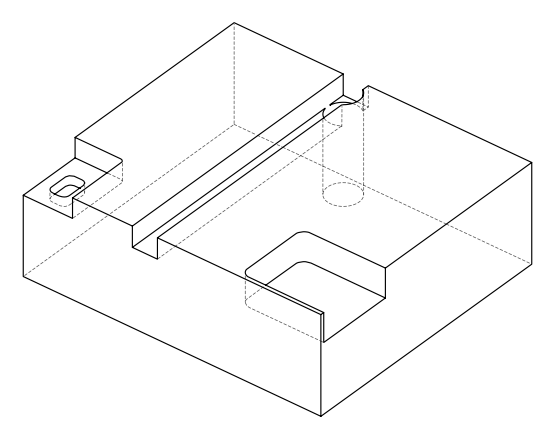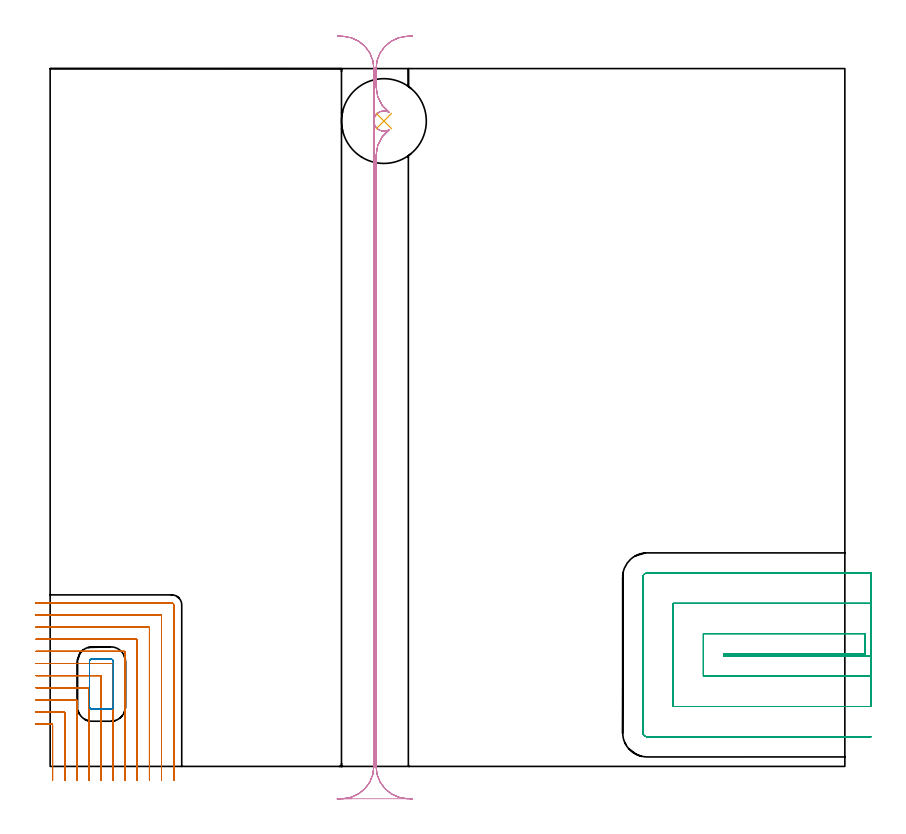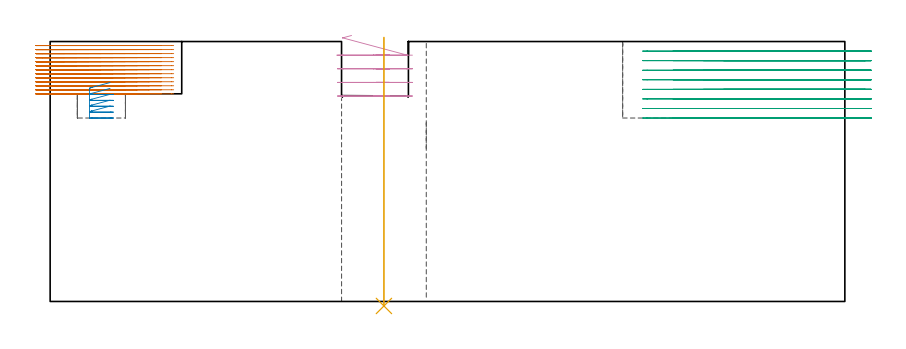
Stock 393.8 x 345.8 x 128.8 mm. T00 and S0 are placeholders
(PLAN: 5 operations, 4 tool changes, 57.3 min)
(1 MILL_CORNER_NOTCH_RECTANGULAR | CORNER_NOTCH_RECTANGULAR | NXT0201_009 | Follow Part, ap 2, ae 75% | 30.86 min | 143407 mm3)
(2 MILL_RECTANGULAR_POCKET | POCKET_RECTANGULAR_STRAIGHT | NXT0201_011 | Follow Part, ap 3, ae 75% | 1.19 min | 9987 mm3)
(3 MILL_SLOT | SLOT_PARTIAL_RECTANGULAR | UGT0201_094 | Follow Part, ap 5, ae 75% | 17.86 min | 419544 mm3)
(4 MILL_RECTANGULAR_SLOT | SLOT_RECTANGULAR | UGT0201_004 | Follow Part, ap 8, ae 75% | 6.83 min | 313803 mm3)
(5 INDEXABLE_INSERT_DRILL_THROUGH_HOLE_FROM_SOLID | STEP1HOLE | NXT0302_036 | 0.53 min | 142044 mm3)
(TOOL NXT0201_009 | ENDMILL 8mm [2P460-0800-NA 1630] | D8 FL26 Z6)
(TOOL NXT0201_011 | ENDMILL 12mm [2P460-1200-NA 1630] | D12 FL38 Z6)
(TOOL UGT0201_094 | End mill 20 mm | D20 FL38 Z4)
(TOOL UGT0201_004 | End Mill 32 mm | D32 FL53 Z6)
(TOOL NXT0302_036 | Index. Insert Drill 42mm [880-D4200L50-05] | D42 PA176 FL210 Z2)
(OP 1 MILL_CORNER_NOTCH_RECTANGULAR)
G17 G21 G94 G90
T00 M6
G54
G17 G0 G90 X1.2 Y-7. S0 M3
G43 Z138.8 H1
Z126.808
G94 G1 Y-4. F250.
Y20.605 F500.
G3 X0.805 Y21. R0.4
G1 X-4.
X-7. F250.
G0 Z138.8
X7.2 Y-7.
Z126.808
G1 Y-4.
Y26.604 F500.
G3 X6.804 Y27. R0.4
G1 X-4.
X-7. F250.
G0 Z138.8
X13.2 Y-7.
Z126.808
G1 Y-4.
Y32.604 F500.
G3 X12.804 Y33. R0.4
G1 X-4.
X-7. F250.
G0 Z138.8
X19.2 Y-7.
Z126.808
G1 Y-4.
Y38.604 F500.
G3 X18.804 Y39. R0.4
G1 X-4.
X-7. F250.
G0 Z138.8
X25.2 Y-7.
Z126.808
G1 Y-4.
Y44.604 F500.
G3 X24.804 Y45. R0.4
G1 X-4.
X-7. F250.
G0 Z138.8
X31.2 Y-7.
Z126.808
G1 Y-4.
Y50.604 F500.
G3 X30.804 Y51. R0.4
G1 X-4.
X-7. F250.
G0 Z138.8
X37.2 Y-7.
Z126.808
G1 Y-4.
Y56.603 F500.
G3 X36.803 Y57. R0.4
G1 X-4.
X-7. F250.
G0 Z138.8
X43.2 Y-7.
Z126.808
G1 Y-4.
Y62.603 F500.
G3 X42.803 Y63. R0.4
G1 X-4.
X-7. F250.
G0 Z138.8
X49.2 Y-7.
Z126.808
G1 Y-4.
Y68.603 F500.
G3 X48.803 Y69. R0.4
G1 X-4.
X-7. F250.
G0 Z138.8
X55.2 Y-7.
Z126.808
G1 Y-4.
Y74.603 F500.
G3 X54.803 Y75. R0.4
G1 X-4.
X-7. F250.
G0 Z138.8
X61.2 Y-7.
Z126.808
G1 Y-4.
Y80. F500.
G3 X60.2 Y81. R1.
G1 X-4.
X-7. F250.
G0 Z138.8
X1.2 Y-7.
Z124.815
G1 Y-4.
Y20.605 F500.
G3 X0.805 Y21. R0.4
G1 X-4.
X-7. F250.
G0 Z138.8
X7.2 Y-7.
Z124.815
G1 Y-4.
Y26.604 F500.
G3 X6.804 Y27. R0.4
G1 X-4.
X-7. F250.
G0 Z138.8
X13.2 Y-7.
Z124.815
G1 Y-4.
Y32.604 F500.
G3 X12.804 Y33. R0.4
G1 X-4.
X-7. F250.
G0 Z138.8
X19.2 Y-7.
Z124.815
G1 Y-4.
Y38.604 F500.
G3 X18.804 Y39. R0.4
G1 X-4.
X-7. F250.
G0 Z138.8
X25.2 Y-7.
Z124.815
G1 Y-4.
Y44.604 F500.
G3 X24.804 Y45. R0.4
G1 X-4.
X-7. F250.
G0 Z138.8
X31.2 Y-7.
Z124.815
G1 Y-4.
Y50.604 F500.
G3 X30.804 Y51. R0.4
G1 X-4.
X-7. F250.
G0 Z138.8
X37.2 Y-7.
Z124.815
G1 Y-4.
Y56.603 F500.
G3 X36.803 Y57. R0.4
G1 X-4.
X-7. F250.
G0 Z138.8
X43.2 Y-7.
Z124.815
G1 Y-4.
Y62.603 F500.
G3 X42.803 Y63. R0.4
G1 X-4.
X-7. F250.
G0 Z138.8
X49.2 Y-7.
Z124.815
G1 Y-4.
Y68.603 F500.
G3 X48.803 Y69. R0.4
G1 X-4.
X-7. F250.
G0 Z138.8
X55.2 Y-7.
Z124.815
G1 Y-4.
Y74.603 F500.
G3 X54.803 Y75. R0.4
G1 X-4.
X-7. F250.
G0 Z138.8
X61.2 Y-7.
Z124.815
G1 Y-4.
Y80. F500.
G3 X60.2 Y81. R1.
G1 X-4.
X-7. F250.
G0 Z138.8
X1.2 Y-7.
Z122.823
G1 Y-4.
Y20.605 F500.
G3 X0.805 Y21. R0.4
G1 X-4.
X-7. F250.
G0 Z138.8
X7.2 Y-7.
Z122.823
G1 Y-4.
Y26.604 F500.
G3 X6.804 Y27. R0.4
G1 X-4.
X-7. F250.
G0 Z138.8
X13.2 Y-7.
Z122.823
G1 Y-4.
Y32.604 F500.
G3 X12.804 Y33. R0.4
G1 X-4.
X-7. F250.
G0 Z138.8
X19.2 Y-7.
Z122.823
G1 Y-4.
Y38.604 F500.
G3 X18.804 Y39. R0.4
G1 X-4.
X-7. F250.
G0 Z138.8
X25.2 Y-7.
Z122.823
G1 Y-4.
Y44.604 F500.
G3 X24.804 Y45. R0.4
G1 X-4.
X-7. F250.
G0 Z138.8
X31.2 Y-7.
Z122.823
G1 Y-4.
Y50.604 F500.
G3 X30.804 Y51. R0.4
G1 X-4.
X-7. F250.
G0 Z138.8
X37.2 Y-7.
Z122.823
G1 Y-4.
Y56.603 F500.
G3 X36.803 Y57. R0.4
G1 X-4.
X-7. F250.
G0 Z138.8
X43.2 Y-7.
Z122.823
G1 Y-4.
Y62.603 F500.
G3 X42.803 Y63. R0.4
G1 X-4.
X-7. F250.
G0 Z138.8
X49.2 Y-7.
Z122.823
G1 Y-4.
Y68.603 F500.
G3 X48.803 Y69. R0.4
G1 X-4.
X-7. F250.
G0 Z138.8
X55.2 Y-7.
Z122.823
G1 Y-4.
Y74.603 F500.
G3 X54.803 Y75. R0.4
G1 X-4.
X-7. F250.
G0 Z138.8
X61.2 Y-7.
Z122.823
G1 Y-4.
Y80. F500.
G3 X60.2 Y81. R1.
G1 X-4.
X-7. F250.
G0 Z138.8
X1.2 Y-7.
Z120.831
G1 Y-4.
Y20.605 F500.
G3 X0.805 Y21. R0.4
G1 X-4.
X-7. F250.
G0 Z138.8
X7.2 Y-7.
Z120.831
G1 Y-4.
Y26.604 F500.
G3 X6.804 Y27. R0.4
G1 X-4.
X-7. F250.
G0 Z138.8
X13.2 Y-7.
Z120.831
G1 Y-4.
Y32.604 F500.
G3 X12.804 Y33. R0.4
G1 X-4.
X-7. F250.
G0 Z138.8
X19.2 Y-7.
Z120.831
G1 Y-4.
Y38.604 F500.
G3 X18.804 Y39. R0.4
G1 X-4.
X-7. F250.
G0 Z138.8
X25.2 Y-7.
Z120.831
G1 Y-4.
Y44.604 F500.
G3 X24.804 Y45. R0.4
G1 X-4.
X-7. F250.
G0 Z138.8
X31.2 Y-7.
Z120.831
G1 Y-4.
Y50.604 F500.
G3 X30.804 Y51. R0.4
G1 X-4.
X-7. F250.
G0 Z138.8
X37.2 Y-7.
Z120.831
G1 Y-4.
Y56.603 F500.
G3 X36.803 Y57. R0.4
G1 X-4.
X-7. F250.
G0 Z138.8
X43.2 Y-7.
Z120.831
G1 Y-4.
Y62.603 F500.
G3 X42.803 Y63. R0.4
G1 X-4.
X-7. F250.
G0 Z138.8
X49.2 Y-7.
Z120.831
G1 Y-4.
Y68.603 F500.
G3 X48.803 Y69. R0.4
G1 X-4.
X-7. F250.
G0 Z138.8
X55.2 Y-7.
Z120.831
G1 Y-4.
Y74.603 F500.
G3 X54.803 Y75. R0.4
G1 X-4.
X-7. F250.
G0 Z138.8
X61.2 Y-7.
Z120.831
G1 Y-4.
Y80. F500.
G3 X60.2 Y81. R1.
G1 X-4.
X-7. F250.
G0 Z138.8
X1.2 Y-7.
Z118.838
G1 Y-4.
Y20.605 F500.
G3 X0.805 Y21. R0.4
G1 X-4.
X-7. F250.
G0 Z138.8
X7.2 Y-7.
Z118.838
G1 Y-4.
Y26.604 F500.
G3 X6.804 Y27. R0.4
G1 X-4.
X-7. F250.
G0 Z138.8
X13.2 Y-7.
Z118.838
G1 Y-4.
Y32.604 F500.
G3 X12.804 Y33. R0.4
G1 X-4.
X-7. F250.
G0 Z138.8
X19.2 Y-7.
Z118.838
G1 Y-4.
Y38.604 F500.
G3 X18.804 Y39. R0.4
G1 X-4.
X-7. F250.
G0 Z138.8
X25.2 Y-7.
Z118.838
G1 Y-4.
Y44.604 F500.
G3 X24.804 Y45. R0.4
G1 X-4.
X-7. F250.
G0 Z138.8
X31.2 Y-7.
Z118.838
G1 Y-4.
Y50.604 F500.
G3 X30.804 Y51. R0.4
G1 X-4.
X-7. F250.
G0 Z138.8
X37.2 Y-7.
Z118.838
G1 Y-4.
Y56.603 F500.
G3 X36.803 Y57. R0.4
G1 X-4.
X-7. F250.
G0 Z138.8
X43.2 Y-7.
Z118.838
G1 Y-4.
Y62.603 F500.
G3 X42.803 Y63. R0.4
G1 X-4.
X-7. F250.
G0 Z138.8
X49.2 Y-7.
Z118.838
G1 Y-4.
Y68.603 F500.
G3 X48.803 Y69. R0.4
G1 X-4.
X-7. F250.
G0 Z138.8
X55.2 Y-7.
Z118.838
G1 Y-4.
Y74.603 F500.
G3 X54.803 Y75. R0.4
G1 X-4.
X-7. F250.
G0 Z138.8
X61.2 Y-7.
Z118.838
G1 Y-4.
Y80. F500.
G3 X60.2 Y81. R1.
G1 X-4.
X-7. F250.
G0 Z138.8
X1.2 Y-7.
Z116.846
G1 Y-4.
Y20.605 F500.
G3 X0.805 Y21. R0.4
G1 X-4.
X-7. F250.
G0 Z138.8
X7.2 Y-7.
Z116.846
G1 Y-4.
Y26.604 F500.
G3 X6.804 Y27. R0.4
G1 X-4.
X-7. F250.
G0 Z138.8
X13.2 Y-7.
Z116.846
G1 Y-4.
Y32.604 F500.
G3 X12.804 Y33. R0.4
G1 X-4.
X-7. F250.
G0 Z138.8
X19.2 Y-7.
Z116.846
G1 Y-4.
Y38.604 F500.
G3 X18.804 Y39. R0.4
G1 X-4.
X-7. F250.
G0 Z138.8
X25.2 Y-7.
Z116.846
G1 Y-4.
Y44.604 F500.
G3 X24.804 Y45. R0.4
G1 X-4.
X-7. F250.
G0 Z138.8
X31.2 Y-7.
Z116.846
G1 Y-4.
Y50.604 F500.
G3 X30.804 Y51. R0.4
G1 X-4.
X-7. F250.
G0 Z138.8
X37.2 Y-7.
Z116.846
G1 Y-4.
Y56.603 F500.
G3 X36.803 Y57. R0.4
G1 X-4.
X-7. F250.
G0 Z138.8
X43.2 Y-7.
Z116.846
G1 Y-4.
Y62.603 F500.
G3 X42.803 Y63. R0.4
G1 X-4.
X-7. F250.
G0 Z138.8
X49.2 Y-7.
Z116.846
G1 Y-4.
Y68.603 F500.
G3 X48.803 Y69. R0.4
G1 X-4.
X-7. F250.
G0 Z138.8
X55.2 Y-7.
Z116.846
G1 Y-4.
Y74.603 F500.
G3 X54.803 Y75. R0.4
G1 X-4.
X-7. F250.
G0 Z138.8
X61.2 Y-7.
Z116.846
G1 Y-4.
Y80. F500.
G3 X60.2 Y81. R1.
G1 X-4.
X-7. F250.
G0 Z138.8
X1.2 Y-7.
Z114.854
G1 Y-4.
Y20.605 F500.
G3 X0.805 Y21. R0.4
G1 X-4.
X-7. F250.
G0 Z138.8
X7.2 Y-7.
Z114.854
G1 Y-4.
Y26.604 F500.
G3 X6.804 Y27. R0.4
G1 X-4.
X-7. F250.
G0 Z138.8
X13.2 Y-7.
Z114.854
G1 Y-4.
Y32.604 F500.
G3 X12.804 Y33. R0.4
G1 X-4.
X-7. F250.
G0 Z138.8
X19.2 Y-7.
Z114.854
G1 Y-4.
Y38.604 F500.
G3 X18.804 Y39. R0.4
G1 X-4.
X-7. F250.
G0 Z138.8
X25.2 Y-7.
Z114.854
G1 Y-4.
Y44.604 F500.
G3 X24.804 Y45. R0.4
G1 X-4.
X-7. F250.
G0 Z138.8
X31.2 Y-7.
Z114.854
G1 Y-4.
Y50.604 F500.
G3 X30.804 Y51. R0.4
G1 X-4.
X-7. F250.
G0 Z138.8
X37.2 Y-7.
Z114.854
G1 Y-4.
Y56.603 F500.
G3 X36.803 Y57. R0.4
G1 X-4.
X-7. F250.
G0 Z138.8
X43.2 Y-7.
Z114.854
G1 Y-4.
Y62.603 F500.
G3 X42.803 Y63. R0.4
G1 X-4.
X-7. F250.
G0 Z138.8
X49.2 Y-7.
Z114.854
G1 Y-4.
Y68.603 F500.
G3 X48.803 Y69. R0.4
G1 X-4.
X-7. F250.
G0 Z138.8
X55.2 Y-7.
Z114.854
G1 Y-4.
Y74.603 F500.
G3 X54.803 Y75. R0.4
G1 X-4.
X-7. F250.
G0 Z138.8
X61.2 Y-7.
Z114.854
G1 Y-4.
Y80. F500.
G3 X60.2 Y81. R1.
G1 X-4.
X-7. F250.
G0 Z138.8
X1.2 Y-7.
Z112.862
G1 Y-4.
Y20.605 F500.
G3 X0.805 Y21. R0.4
G1 X-4.
X-7. F250.
G0 Z138.8
X7.2 Y-7.
Z112.862
G1 Y-4.
Y26.604 F500.
G3 X6.804 Y27. R0.4
G1 X-4.
X-7. F250.
G0 Z138.8
X13.2 Y-7.
Z112.862
G1 Y-4.
Y32.604 F500.
G3 X12.804 Y33. R0.4
G1 X-4.
X-7. F250.
G0 Z138.8
X19.2 Y-7.
Z112.862
G1 Y-4.
Y38.604 F500.
G3 X18.804 Y39. R0.4
G1 X-4.
X-7. F250.
G0 Z138.8
X25.2 Y-7.
Z112.862
G1 Y-4.
Y44.604 F500.
G3 X24.804 Y45. R0.4
G1 X-4.
X-7. F250.
G0 Z138.8
X31.2 Y-7.
Z112.862
G1 Y-4.
Y50.604 F500.
G3 X30.804 Y51. R0.4
G1 X-4.
X-7. F250.
G0 Z138.8
X37.2 Y-7.
Z112.862
G1 Y-4.
Y56.603 F500.
G3 X36.803 Y57. R0.4
G1 X-4.
X-7. F250.
G0 Z138.8
X43.2 Y-7.
Z112.862
G1 Y-4.
Y62.603 F500.
G3 X42.803 Y63. R0.4
G1 X-4.
X-7. F250.
G0 Z138.8
X49.2 Y-7.
Z112.862
G1 Y-4.
Y68.603 F500.
G3 X48.803 Y69. R0.4
G1 X-4.
X-7. F250.
G0 Z138.8
X55.2 Y-7.
Z112.862
G1 Y-4.
Y74.603 F500.
G3 X54.803 Y75. R0.4
G1 X-4.
X-7. F250.
G0 Z138.8
X61.2 Y-7.
Z112.862
G1 Y-4.
Y80. F500.
G3 X60.2 Y81. R1.
G1 X-4.
X-7. F250.
G0 Z138.8
X1.2 Y-7.
Z110.869
G1 Y-4.
Y20.605 F500.
G3 X0.805 Y21. R0.4
G1 X-4.
X-7. F250.
G0 Z138.8
X7.2 Y-7.
Z110.869
G1 Y-4.
Y26.604 F500.
G3 X6.804 Y27. R0.4
G1 X-4.
X-7. F250.
G0 Z138.8
X13.2 Y-7.
Z110.869
G1 Y-4.
Y32.604 F500.
G3 X12.804 Y33. R0.4
G1 X-4.
X-7. F250.
G0 Z138.8
X19.2 Y-7.
Z110.869
G1 Y-4.
Y38.604 F500.
G3 X18.804 Y39. R0.4
G1 X-4.
X-7. F250.
G0 Z138.8
X25.2 Y-7.
Z110.869
G1 Y-4.
Y44.604 F500.
G3 X24.804 Y45. R0.4
G1 X-4.
X-7. F250.
G0 Z138.8
X31.2 Y-7.
Z110.869
G1 Y-4.
Y50.604 F500.
G3 X30.804 Y51. R0.4
G1 X-4.
X-7. F250.
G0 Z138.8
X37.2 Y-7.
Z110.869
G1 Y-4.
Y56.603 F500.
G3 X36.803 Y57. R0.4
G1 X-4.
X-7. F250.
G0 Z138.8
X43.2 Y-7.
Z110.869
G1 Y-4.
Y62.603 F500.
G3 X42.803 Y63. R0.4
G1 X-4.
X-7. F250.
G0 Z138.8
X49.2 Y-7.
Z110.869
G1 Y-4.
Y68.603 F500.
G3 X48.803 Y69. R0.4
G1 X-4.
X-7. F250.
G0 Z138.8
X55.2 Y-7.
Z110.869
G1 Y-4.
Y74.603 F500.
G3 X54.803 Y75. R0.4
G1 X-4.
X-7. F250.
G0 Z138.8
X61.2 Y-7.
Z110.869
G1 Y-4.
Y80. F500.
G3 X60.2 Y81. R1.
G1 X-4.
X-7. F250.
G0 Z138.8
X1.2 Y-7.
Z108.877
G1 Y-4.
Y20.605 F500.
G3 X0.805 Y21. R0.4
G1 X-4.
X-7. F250.
G0 Z138.8
X7.2 Y-7.
Z108.877
G1 Y-4.
Y26.604 F500.
G3 X6.804 Y27. R0.4
G1 X-4.
X-7. F250.
G0 Z138.8
X13.2 Y-7.
Z108.877
G1 Y-4.
Y32.604 F500.
G3 X12.804 Y33. R0.4
G1 X-4.
X-7. F250.
G0 Z138.8
X19.2 Y-7.
Z108.877
G1 Y-4.
Y38.604 F500.
G3 X18.804 Y39. R0.4
G1 X-4.
X-7. F250.
G0 Z138.8
X25.2 Y-7.
Z108.877
G1 Y-4.
Y44.604 F500.
G3 X24.804 Y45. R0.4
G1 X-4.
X-7. F250.
G0 Z138.8
X31.2 Y-7.
Z108.877
G1 Y-4.
Y50.604 F500.
G3 X30.804 Y51. R0.4
G1 X-4.
X-7. F250.
G0 Z138.8
X37.2 Y-7.
Z108.877
G1 Y-4.
Y56.603 F500.
G3 X36.803 Y57. R0.4
G1 X-4.
X-7. F250.
G0 Z138.8
X43.2 Y-7.
Z108.877
G1 Y-4.
Y62.603 F500.
G3 X42.803 Y63. R0.4
G1 X-4.
X-7. F250.
G0 Z138.8
X49.2 Y-7.
Z108.877
G1 Y-4.
Y68.603 F500.
G3 X48.803 Y69. R0.4
G1 X-4.
X-7. F250.
G0 Z138.8
X55.2 Y-7.
Z108.877
G1 Y-4.
Y74.603 F500.
G3 X54.803 Y75. R0.4
G1 X-4.
X-7. F250.
G0 Z138.8
X61.2 Y-7.
Z108.877
G1 Y-4.
Y80. F500.
G3 X60.2 Y81. R1.
G1 X-4.
X-7. F250.
G0 Z138.8
X1.2 Y-7.
Z106.885
G1 Y-4.
Y20.605 F500.
G3 X0.805 Y21. R0.4
G1 X-4.
X-7. F250.
G0 Z138.8
X7.2 Y-7.
Z106.885
G1 Y-4.
Y26.604 F500.
G3 X6.804 Y27. R0.4
G1 X-4.
X-7. F250.
G0 Z138.8
X13.2 Y-7.
Z106.885
G1 Y-4.
Y32.604 F500.
G3 X12.804 Y33. R0.4
G1 X-4.
X-7. F250.
G0 Z138.8
X19.2 Y-7.
Z106.885
G1 Y-4.
Y38.604 F500.
G3 X18.804 Y39. R0.4
G1 X-4.
X-7. F250.
G0 Z138.8
X25.2 Y-7.
Z106.885
G1 Y-4.
Y44.604 F500.
G3 X24.804 Y45. R0.4
G1 X-4.
X-7. F250.
G0 Z138.8
X31.2 Y-7.
Z106.885
G1 Y-4.
Y50.604 F500.
G3 X30.804 Y51. R0.4
G1 X-4.
X-7. F250.
G0 Z138.8
X37.2 Y-7.
Z106.885
G1 Y-4.
Y56.603 F500.
G3 X36.803 Y57. R0.4
G1 X-4.
X-7. F250.
G0 Z138.8
X43.2 Y-7.
Z106.885
G1 Y-4.
Y62.603 F500.
G3 X42.803 Y63. R0.4
G1 X-4.
X-7. F250.
G0 Z138.8
X49.2 Y-7.
Z106.885
G1 Y-4.
Y68.603 F500.
G3 X48.803 Y69. R0.4
G1 X-4.
X-7. F250.
G0 Z138.8
X55.2 Y-7.
Z106.885
G1 Y-4.
Y74.603 F500.
G3 X54.803 Y75. R0.4
G1 X-4.
X-7. F250.
G0 Z138.8
X61.2 Y-7.
Z106.885
G1 Y-4.
Y80. F500.
G3 X60.2 Y81. R1.
G1 X-4.
X-7. F250.
G0 Z138.8
X1.2 Y-7.
Z104.892
G1 Y-4.
Y20.605 F500.
G3 X0.805 Y21. R0.4
G1 X-4.
X-7. F250.
G0 Z138.8
X7.2 Y-7.
Z104.892
G1 Y-4.
Y26.604 F500.
G3 X6.804 Y27. R0.4
G1 X-4.
X-7. F250.
G0 Z138.8
X13.2 Y-7.
Z104.892
G1 Y-4.
Y32.604 F500.
G3 X12.804 Y33. R0.4
G1 X-4.
X-7. F250.
G0 Z138.8
X19.2 Y-7.
Z104.892
G1 Y-4.
Y38.604 F500.
G3 X18.804 Y39. R0.4
G1 X-4.
X-7. F250.
G0 Z138.8
X25.2 Y-7.
Z104.892
G1 Y-4.
Y44.604 F500.
G3 X24.804 Y45. R0.4
G1 X-4.
X-7. F250.
G0 Z138.8
X31.2 Y-7.
Z104.892
G1 Y-4.
Y50.604 F500.
G3 X30.804 Y51. R0.4
G1 X-4.
X-7. F250.
G0 Z138.8
X37.2 Y-7.
Z104.892
G1 Y-4.
Y56.603 F500.
G3 X36.803 Y57. R0.4
G1 X-4.
X-7. F250.
G0 Z138.8
X43.2 Y-7.
Z104.892
G1 Y-4.
Y62.603 F500.
G3 X42.803 Y63. R0.4
G1 X-4.
X-7. F250.
G0 Z138.8
X49.2 Y-7.
Z104.892
G1 Y-4.
Y68.603 F500.
G3 X48.803 Y69. R0.4
G1 X-4.
X-7. F250.
G0 Z138.8
X55.2 Y-7.
Z104.892
G1 Y-4.
Y74.603 F500.
G3 X54.803 Y75. R0.4
G1 X-4.
X-7. F250.
G0 Z138.8
X61.2 Y-7.
Z104.892
G1 Y-4.
Y80. F500.
G3 X60.2 Y81. R1.
G1 X-4.
X-7. F250.
G0 Z138.8
X1.2 Y-7.
Z102.9
G1 Y-4.
Y20.605 F500.
G3 X0.805 Y21. R0.4
G1 X-4.
X-7. F250.
G0 Z138.8
X7.2 Y-7.
Z102.9
G1 Y-4.
Y26.604 F500.
G3 X6.804 Y27. R0.4
G1 X-4.
X-7. F250.
G0 Z138.8
X13.2 Y-7.
Z102.9
G1 Y-4.
Y32.604 F500.
G3 X12.804 Y33. R0.4
G1 X-4.
X-7. F250.
G0 Z138.8
X19.2 Y-7.
Z102.9
G1 Y-4.
Y38.604 F500.
G3 X18.804 Y39. R0.4
G1 X-4.
X-7. F250.
G0 Z138.8
X25.2 Y-7.
Z102.9
G1 Y-4.
Y44.604 F500.
G3 X24.804 Y45. R0.4
G1 X-4.
X-7. F250.
G0 Z138.8
X31.2 Y-7.
Z102.9
G1 Y-4.
Y50.604 F500.
G3 X30.804 Y51. R0.4
G1 X-4.
X-7. F250.
G0 Z138.8
X37.2 Y-7.
Z102.9
G1 Y-4.
Y56.603 F500.
G3 X36.803 Y57. R0.4
G1 X-4.
X-7. F250.
G0 Z138.8
X43.2 Y-7.
Z102.9
G1 Y-4.
Y62.603 F500.
G3 X42.803 Y63. R0.4
G1 X-4.
X-7. F250.
G0 Z138.8
X49.2 Y-7.
Z102.9
G1 Y-4.
Y68.603 F500.
G3 X48.803 Y69. R0.4
G1 X-4.
X-7. F250.
G0 Z138.8
X55.2 Y-7.
Z102.9
G1 Y-4.
Y74.603 F500.
G3 X54.803 Y75. R0.4
G1 X-4.
X-7. F250.
G0 Z138.8
X61.2 Y-7.
Z102.9
G1 Y-4.
Y80. F500.
G3 X60.2 Y81. R1.
G1 X-4.
X-7. F250.
G0 Z138.8
M5
M2
(OP 2 MILL_RECTANGULAR_POCKET)
G17 G21 G94 G90
T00 M6
G54
G17 G0 G90 X29.688 Y53.2 S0 M3
G43 Z138.8 H1
Z108.477
G94 G1 X20.7 Z106.069 F250.
X20.59 Z106.039
X20.318 Y53.143 Z105.965
X20.066 Y53.025 Z105.89
X19.848 Y52.852 Z105.816
X19.675 Y52.634 Z105.741
X19.557 Y52.382 Z105.666
X19.5 Y52.11 Z105.592
Y52. Z105.563
Y40.8 Z102.562
Y29.6 F500.
G3 X20.7 Y28.4 R1.2
G1 X30.1
G3 X31.3 Y29.6 R1.2
G1 Y52.
G3 X30.1 Y53.2 R1.2
G1 X20.7
G3 X19.5 Y52. R1.2
G1 Y40.8
Y39.8
G0 X29.688 Y53.2 Z105.562
G1 X20.7 Z103.153 F250.
X20.59 Z103.124
X20.318 Y53.143 Z103.049
X20.066 Y53.025 Z102.975
X19.848 Y52.852 Z102.9
X19.675 Y52.634 Z102.826
X19.557 Y52.382 Z102.751
X19.5 Y52.11 Z102.677
Y52. Z102.647
Y40.8 Z99.646
Y29.6 F500.
G3 X20.7 Y28.4 R1.2
G1 X30.1
G3 X31.3 Y29.6 R1.2
G1 Y52.
G3 X30.1 Y53.2 R1.2
G1 X20.7
G3 X19.5 Y52. R1.2
G1 Y40.8
Y39.8
G0 X29.688 Y53.2 Z102.646
G1 X20.7 Z100.238 F250.
X20.59 Z100.208
X20.318 Y53.143 Z100.134
X20.066 Y53.025 Z100.059
X19.848 Y52.852 Z99.985
X19.675 Y52.634 Z99.91
X19.557 Y52.382 Z99.836
X19.5 Y52.11 Z99.761
Y52. Z99.732
Y40.8 Z96.731
Y29.6 F500.
G3 X20.7 Y28.4 R1.2
G1 X30.1
G3 X31.3 Y29.6 R1.2
G1 Y52.
G3 X30.1 Y53.2 R1.2
G1 X20.7
G3 X19.5 Y52. R1.2
G1 Y40.8
Y39.8
G0 X29.688 Y53.2 Z99.731
G1 X20.7 Z97.323 F250.
X20.59 Z97.293
X20.318 Y53.143 Z97.219
X20.066 Y53.025 Z97.144
X19.848 Y52.852 Z97.069
X19.675 Y52.634 Z96.995
X19.557 Y52.382 Z96.92
X19.5 Y52.11 Z96.846
Y52. Z96.816
Y40.8 Z93.815
Y29.6 F500.
G3 X20.7 Y28.4 R1.2
G1 X30.1
G3 X31.3 Y29.6 R1.2
G1 Y52.
G3 X30.1 Y53.2 R1.2
G1 X20.7
G3 X19.5 Y52. R1.2
G1 Y40.8
Y39.8
G0 X29.688 Y53.2 Z96.815
G1 X20.7 Z94.407 F250.
X20.59 Z94.378
X20.318 Y53.143 Z94.303
X20.066 Y53.025 Z94.229
X19.848 Y52.852 Z94.154
X19.675 Y52.634 Z94.08
X19.557 Y52.382 Z94.005
X19.5 Y52.11 Z93.93
Y52. Z93.901
Y40.8 Z90.9
Y29.6 F500.
G3 X20.7 Y28.4 R1.2
G1 X30.1
G3 X31.3 Y29.6 R1.2
G1 Y52.
G3 X30.1 Y53.2 R1.2
G1 X20.7
G3 X19.5 Y52. R1.2
G1 Y40.8
Y39.8
G0 Z138.8
M5
M2
(OP 3 MILL_SLOT)
G17 G21 G94 G90
T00 M6
G54
G17 G0 G90 X406.8 Y54.7 S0 M3
G43 Z138.8 H0
Z124.062
G94 G1 X403.8 F250.
X333.7 F500.
Y55.8
X403.8
Y65.8
X323.7
Y44.7
X403.8
X406.8 F250.
Y80.8
X403.8
X308.7 F500.
Y29.7
X403.8
X406.8 F250.
Y95.8
X403.8
X295.8 F500.
G3 X293.7 Y93.7 R2.1
G1 Y16.8
G3 X295.8 Y14.7 R2.1
G1 X403.8
X406.8 F250.
G0 Y54.7 Z119.325
G1 X403.8
X333.7 F500.
Y55.8
X403.8
Y65.8
X323.7
Y44.7
X403.8
X406.8 F250.
Y80.8
X403.8
X308.7 F500.
Y29.7
X403.8
X406.8 F250.
Y95.8
X403.8
X295.8 F500.
G3 X293.7 Y93.7 R2.1
G1 Y16.8
G3 X295.8 Y14.7 R2.1
G1 X403.8
X406.8 F250.
G0 Y54.7 Z114.587
G1 X403.8
X333.7 F500.
Y55.8
X403.8
Y65.8
X323.7
Y44.7
X403.8
X406.8 F250.
Y80.8
X403.8
X308.7 F500.
Y29.7
X403.8
X406.8 F250.
Y95.8
X403.8
X295.8 F500.
G3 X293.7 Y93.7 R2.1
G1 Y16.8
G3 X295.8 Y14.7 R2.1
G1 X403.8
X406.8 F250.
G0 Y54.7 Z109.85
G1 X403.8
X333.7 F500.
Y55.8
X403.8
Y65.8
X323.7
Y44.7
X403.8
X406.8 F250.
Y80.8
X403.8
X308.7 F500.
Y29.7
X403.8
X406.8 F250.
Y95.8
X403.8
X295.8 F500.
G3 X293.7 Y93.7 R2.1
G1 Y16.8
G3 X295.8 Y14.7 R2.1
G1 X403.8
X406.8 F250.
G0 Y54.7 Z105.112
G1 X403.8
X333.7 F500.
Y55.8
X403.8
Y65.8
X323.7
Y44.7
X403.8
X406.8 F250.
Y80.8
X403.8
X308.7 F500.
Y29.7
X403.8
X406.8 F250.
Y95.8
X403.8
X295.8 F500.
G3 X293.7 Y93.7 R2.1
G1 Y16.8
G3 X295.8 Y14.7 R2.1
G1 X403.8
X406.8 F250.
G0 Y54.7 Z100.375
G1 X403.8
X333.7 F500.
Y55.8
X403.8
Y65.8
X323.7
Y44.7
X403.8
X406.8 F250.
Y80.8
X403.8
X308.7 F500.
Y29.7
X403.8
X406.8 F250.
Y95.8
X403.8
X295.8 F500.
G3 X293.7 Y93.7 R2.1
G1 Y16.8
G3 X295.8 Y14.7 R2.1
G1 X403.8
X406.8 F250.
G0 Y54.7 Z95.637
G1 X403.8
X333.7 F500.
Y55.8
X403.8
Y65.8
X323.7
Y44.7
X403.8
X406.8 F250.
Y80.8
X403.8
X308.7 F500.
Y29.7
X403.8
X406.8 F250.
Y95.8
X403.8
X295.8 F500.
G3 X293.7 Y93.7 R2.1
G1 Y16.8
G3 X295.8 Y14.7 R2.1
G1 X403.8
X406.8 F250.
G0 Y54.7 Z90.9
G1 X403.8
X333.7 F500.
Y55.8
X403.8
Y65.8
X323.7
Y44.7
X403.8
X406.8 F250.
Y80.8
X403.8
X308.7 F500.
Y29.7
X403.8
X406.8 F250.
Y95.8
X403.8
X295.8 F500.
G3 X293.7 Y93.7 R2.1
G1 Y16.8
G3 X295.8 Y14.7 R2.1
G1 X403.8
X406.8 F250.
G0 Z138.8
M5
M2
(OP 4 MILL_RECTANGULAR_SLOT)
G17 G21 G94 G90
T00 M6
G54
G17 G0 G90 X149.354 Y-16. S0 M3
G43 Z138.8 H0
Z131.8
G94 G1 X144.966 Z130.624 F250.
Y-15.99 Z130.621
Y-16. Z130.619
X176.934 Z122.053
Y-15.99 Z122.05
G2 X161.5 Y0. R16. F500.
G1 Y302.636
G2 X168.057 Y315.552 R16.
G1 X168.051 Y315.561
G2 X160.41 Y319.484 R5.
G1 X160.4
Y0.
G2 X144.966 Y-15.99 R16.
G1 X141.967 Y-16.096 F250.
G0 X179.515 Y-16.154 Z115.3
G1 X176.521 Y-15.97
G2 X161.5 Y0. R16. F500.
G1 Y302.636
G2 X168.057 Y315.552 R16.
G1 X168.051 Y315.561
G2 X160.41 Y319.484 R5.
G1 X160.4
Y0.
G2 X145.379 Y-15.97 R16.
G1 X142.385 Y-16.154 F250.
G0 X179.515 Z108.55
G1 X176.521 Y-15.97
G2 X161.5 Y0. R16. F500.
G1 Y302.636
G2 X168.057 Y315.552 R16.
G1 X168.051 Y315.561
G2 X160.41 Y319.484 R5.
G1 X160.4
Y0.
G2 X145.379 Y-15.97 R16.
G1 X142.385 Y-16.154 F250.
G0 X179.515 Z101.8
G1 X176.521 Y-15.97
G2 X161.5 Y0. R16. F500.
G1 Y302.636
G2 X168.057 Y315.552 R16.
G1 X168.051 Y315.561
G2 X160.41 Y319.484 R5.
G1 X160.4
Y0.
G2 X145.379 Y-15.97 R16.
G1 X142.385 Y-16.154 F250.
G0 Z138.8
Y361.954
Z122.05
G1 X145.38 Y361.77
G2 X160.4 Y345.8 R16. F500.
G1 Y320.116
X160.41
G2 X168.051 Y324.039 R5.
G1 X168.057 Y324.048
G2 X161.5 Y336.964 R16.
G1 Y345.8
G2 X176.52 Y361.77 R16.
G1 X179.515 Y361.954 F250.
G0 X142.385 Z115.3
G1 X145.38 Y361.77
G2 X160.4 Y345.8 R16. F500.
G1 Y320.116
X160.41
G2 X168.051 Y324.039 R5.
G1 X168.057 Y324.048
G2 X161.5 Y336.964 R16.
G1 Y345.8
G2 X176.52 Y361.77 R16.
G1 X179.515 Y361.954 F250.
G0 X142.385 Z108.55
G1 X145.38 Y361.77
G2 X160.4 Y345.8 R16. F500.
G1 Y320.116
X160.41
G2 X168.051 Y324.039 R5.
G1 X168.057 Y324.048
G2 X161.5 Y336.964 R16.
G1 Y345.8
G2 X176.52 Y361.77 R16.
G1 X179.515 Y361.954 F250.
G0 X142.385 Z101.8
G1 X145.38 Y361.77
G2 X160.4 Y345.8 R16. F500.
G1 Y320.116
X160.41
G2 X168.051 Y324.039 R5.
G1 X168.057 Y324.048
G2 X161.5 Y336.964 R16.
G1 Y345.8
G2 X176.52 Y361.77 R16.
G1 X179.515 Y361.954 F250.
G0 Z138.8
M5
M2
(OP 5 INDEXABLE_INSERT_DRILL_THROUGH_HOLE_FROM_SOLID)
G17 G21 G94 G90
T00 M6
G54
G17 G0 G90 X165.4 Y319.8 S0 M3
G43 Z138.8 H1
G94 G81 G98 Z-2.233 F250. R130.8
G80
M5
M2
